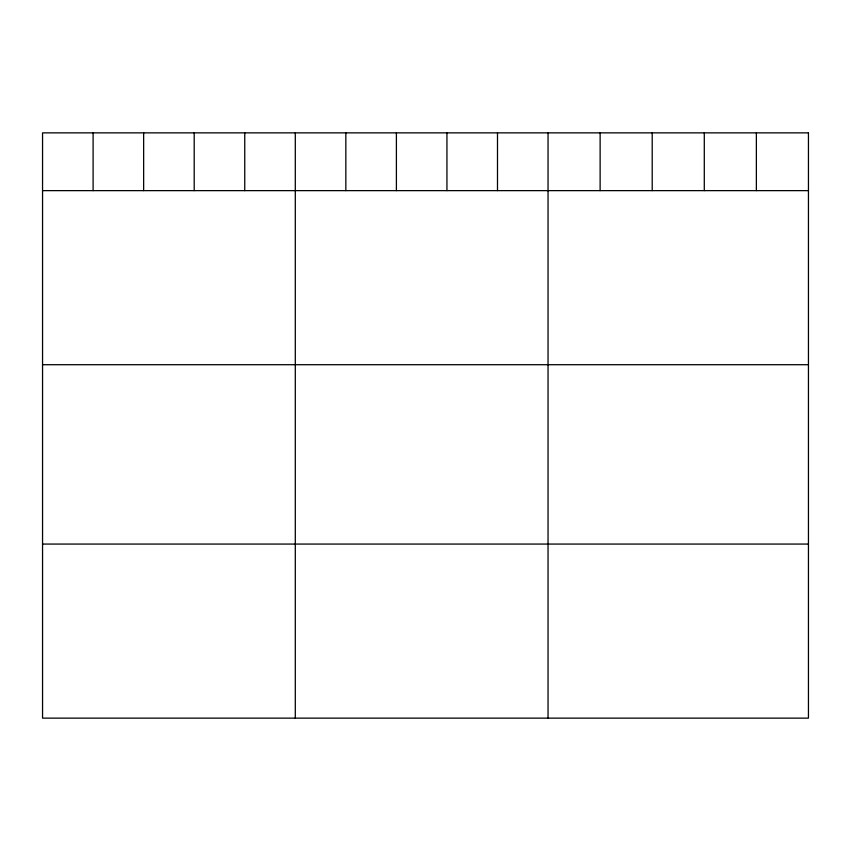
<?xml version="1.0" encoding="UTF-8"?>
<svg xmlns="http://www.w3.org/2000/svg" width="851" height="851" viewBox="0 0 851 851"><rect width="100%" height="100%" fill="white"/><g stroke="black" fill="none" stroke-linecap="round" stroke-linejoin="round"><path stroke-width="1.28" d="M42.55 190.635L808.45 190.635M42.55 364.707L808.45 364.707M42.55 544.066L808.45 544.066M756.369 132.862L756.369 190.635M704.288 132.862L704.288 190.635M652.206 132.862L652.206 190.635M600.125 132.862L600.125 190.635M548.044 132.862L548.044 718.138M497.495 132.862L497.495 190.635M446.945 132.862L446.945 190.635M396.396 132.862L396.396 190.635M345.846 132.862L345.846 190.635M295.297 132.862L295.297 718.138M244.748 132.862L244.748 190.635M194.198 132.862L194.198 190.635M143.649 132.862L143.649 190.635M93.099 132.862L93.099 190.635M808.45 132.862L42.55 132.862L42.55 718.138L808.45 718.138L808.45 132.862"/></g></svg>
